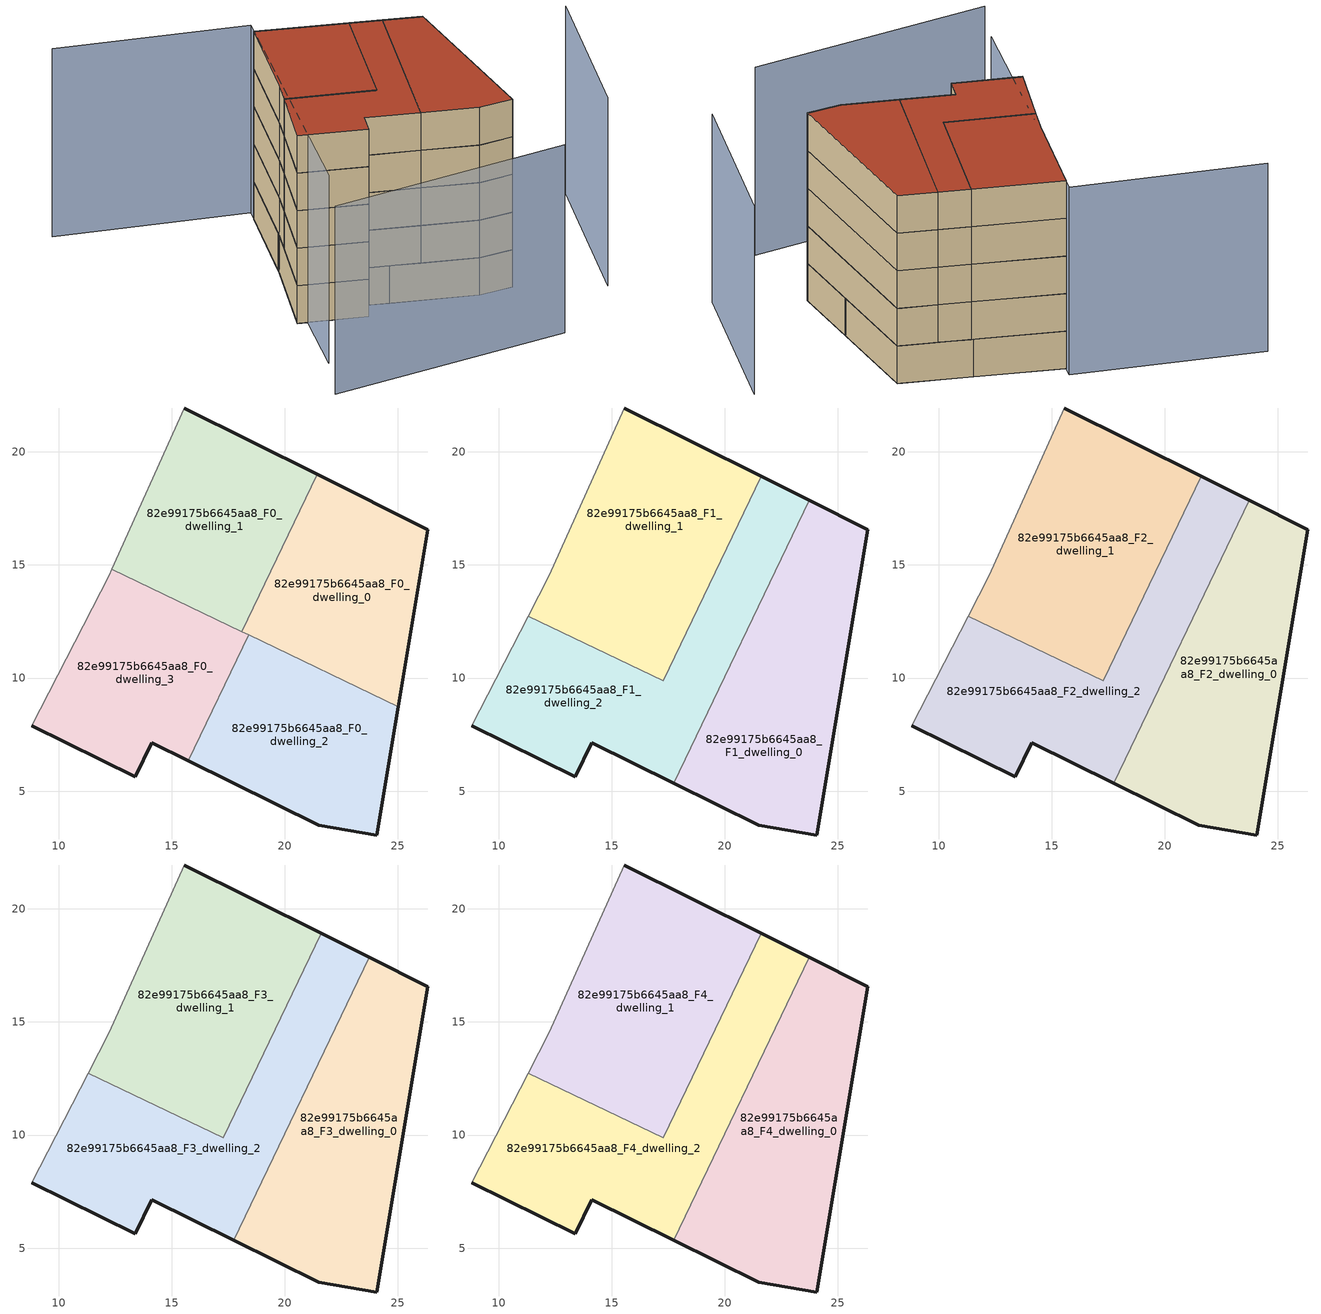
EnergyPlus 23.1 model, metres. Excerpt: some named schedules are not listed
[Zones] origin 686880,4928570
82e99175b6645aa8_F0_dwelling_0
 floor ground (EU_floor_Construction): 25.02,8.74 26.34,16.56 21.45,19 18.11,12.06 z0
 wall outside (EU_wall_Construction): 21.45,19 26.34,16.56 25.02,8.74 z0:3
 wall to 82e99175b6645aa8_F0_dwelling_1 (EU_wall_Construction): 18.11,12.06 21.45,19 z0:3
 wall to 82e99175b6645aa8_F0_dwelling_2 (EU_wall_Construction): 25.02,8.74 18.42,11.91 z0:3
 wall to 82e99175b6645aa8_F0_dwelling_3 (EU_wall_Construction): 18.42,11.91 18.11,12.06 z0:3
82e99175b6645aa8_F0_dwelling_1
 floor ground (EU_floor_Construction): 18.11,12.06 21.45,19 15.56,21.94 12.36,14.82 z0
 wall outside (EU_wall_Construction): 15.56,21.94 21.45,19 z0:3
 wall adiabatic (EU_wall_Construction): 12.36,14.82 15.56,21.94 z0:3
 wall to 82e99175b6645aa8_F0_dwelling_3 (EU_wall_Construction): 18.11,12.06 12.36,14.82 z0:3
82e99175b6645aa8_F0_dwelling_2
 floor ground (EU_floor_Construction): 24.07,3.06 25.02,8.74 18.42,11.91 15.74,6.33 21.5,3.5 z0
 wall outside (EU_wall_Construction): 25.02,8.74 24.07,3.06 21.5,3.5 15.74,6.33 z0:3
 wall to 82e99175b6645aa8_F0_dwelling_3 (EU_wall_Construction): 15.74,6.33 18.42,11.91 z0:3
82e99175b6645aa8_F0_dwelling_3
 floor ground (EU_floor_Construction): 15.74,6.33 18.42,11.91 12.36,14.82 12.24,14.54 8.81,7.88 13.39,5.64 14.12,7.13 z0
 wall outside (EU_wall_Construction): 15.74,6.33 14.12,7.13 13.39,5.64 8.81,7.88 z0:3
 wall adiabatic (EU_wall_Construction): 8.81,7.88 12.24,14.54 12.36,14.82 z0:3
82e99175b6645aa8_F1_dwelling_0
 floor to 82e99175b6645aa8_F0_dwelling_0 (EU_floor_Construction): 25.02,8.74 26.34,16.56 23.74,17.86 20.42,10.95 z3
 floor to 82e99175b6645aa8_F0_dwelling_2 (EU_floor_Construction): 24.07,3.06 25.02,8.74 20.42,10.95 17.74,5.35 21.5,3.5 z3
 wall outside (EU_wall_Construction): 23.74,17.86 26.34,16.56 24.07,3.06 21.5,3.5 17.74,5.35 z3:6
 wall to 82e99175b6645aa8_F1_dwelling_2 (EU_wall_Construction): 17.74,5.35 23.74,17.86 z3:6
82e99175b6645aa8_F1_dwelling_1
 floor to 82e99175b6645aa8_F0_dwelling_0 (EU_floor_Construction): 18.28,11.98 21.61,18.92 21.45,19 18.11,12.06 z3
 floor to 82e99175b6645aa8_F0_dwelling_1 (EU_floor_Construction): 18.11,12.06 21.45,19 15.56,21.94 12.36,14.82 z3
 floor to 82e99175b6645aa8_F0_dwelling_3 (EU_floor_Construction): 17.27,9.88 18.11,12.06 12.36,14.82 12.24,14.54 11.31,12.74 z3; 17.27,9.88 18.28,11.98 18.11,12.06 z3
 wall outside (EU_wall_Construction): 15.56,21.94 21.61,18.92 z3:6
 wall adiabatic (EU_wall_Construction): 11.31,12.74 12.24,14.54 15.56,21.94 z3:6
 wall to 82e99175b6645aa8_F1_dwelling_2 (EU_wall_Construction): 21.61,18.92 17.27,9.88 11.31,12.74 z3:6
82e99175b6645aa8_F1_dwelling_2
 floor to 82e99175b6645aa8_F0_dwelling_0 (EU_floor_Construction): 20.42,10.95 23.74,17.86 21.61,18.92 18.28,11.98 z3
 floor to 82e99175b6645aa8_F0_dwelling_3 (EU_floor_Construction): 16.28,7.45 18.42,11.91 18.28,11.98 17.27,9.88 11.31,12.74 8.81,7.88 13.39,5.64 14.12,7.13 z3; 15.74,6.33 16.28,7.45 14.12,7.13 z3
 floor to 82e99175b6645aa8_F0_dwelling_2 (EU_floor_Construction): 17.74,5.35 18.93,7.84 16.28,7.45 15.74,6.33 z3; 18.93,7.84 20.42,10.95 18.42,11.91 16.28,7.45 z3
 wall outside (EU_wall_Construction): 21.61,18.92 23.74,17.86 / 17.74,5.35 14.12,7.13 13.39,5.64 8.81,7.88 z3:6
 wall adiabatic (EU_wall_Construction): 8.81,7.88 11.31,12.74 z3:6
82e99175b6645aa8_F2_dwelling_0
 floor to 82e99175b6645aa8_F1_dwelling_0 (EU_floor_Construction): 24.07,3.06 26.34,16.56 23.74,17.86 17.74,5.35 21.5,3.5 z6
 wall outside (EU_wall_Construction): 23.74,17.86 26.34,16.56 24.07,3.06 21.5,3.5 17.74,5.35 z6:9
 wall to 82e99175b6645aa8_F2_dwelling_2 (EU_wall_Construction): 17.74,5.35 23.74,17.86 z6:9
82e99175b6645aa8_F2_dwelling_1
 floor to 82e99175b6645aa8_F1_dwelling_1 (EU_floor_Construction): 17.27,9.88 21.61,18.92 15.56,21.94 12.24,14.54 11.31,12.74 z6
 wall outside (EU_wall_Construction): 15.56,21.94 21.61,18.92 z6:9
 wall adiabatic (EU_wall_Construction): 11.31,12.74 12.24,14.54 15.56,21.94 z6:9
 wall to 82e99175b6645aa8_F2_dwelling_2 (EU_wall_Construction): 21.61,18.92 17.27,9.88 11.31,12.74 z6:9
82e99175b6645aa8_F2_dwelling_2
 floor to 82e99175b6645aa8_F1_dwelling_2 (EU_floor_Construction): 17.74,5.35 23.74,17.86 21.61,18.92 17.27,9.88 11.31,12.74 8.81,7.88 13.39,5.64 14.12,7.13 z6
 wall outside (EU_wall_Construction): 21.61,18.92 23.74,17.86 / 17.74,5.35 14.12,7.13 13.39,5.64 8.81,7.88 z6:9
 wall adiabatic (EU_wall_Construction): 8.81,7.88 11.31,12.74 z6:9
82e99175b6645aa8_F3_dwelling_0
 floor to 82e99175b6645aa8_F2_dwelling_0 (EU_floor_Construction): 24.07,3.06 26.34,16.56 23.74,17.86 17.74,5.35 21.5,3.5 z9
 wall outside (EU_wall_Construction): 23.74,17.86 26.34,16.56 24.07,3.06 21.5,3.5 17.74,5.35 z9:12
 wall to 82e99175b6645aa8_F3_dwelling_2 (EU_wall_Construction): 17.74,5.35 23.74,17.86 z9:12
82e99175b6645aa8_F3_dwelling_1
 floor to 82e99175b6645aa8_F2_dwelling_1 (EU_floor_Construction): 17.27,9.88 21.61,18.92 15.56,21.94 12.24,14.54 11.31,12.74 z9
 wall outside (EU_wall_Construction): 15.56,21.94 21.61,18.92 z9:12
 wall adiabatic (EU_wall_Construction): 11.31,12.74 12.24,14.54 15.56,21.94 z9:12
 wall to 82e99175b6645aa8_F3_dwelling_2 (EU_wall_Construction): 21.61,18.92 17.27,9.88 11.31,12.74 z9:12
82e99175b6645aa8_F3_dwelling_2
 floor to 82e99175b6645aa8_F2_dwelling_2 (EU_floor_Construction): 17.74,5.35 23.74,17.86 21.61,18.92 17.27,9.88 11.31,12.74 8.81,7.88 13.39,5.64 14.12,7.13 z9
 wall outside (EU_wall_Construction): 21.61,18.92 23.74,17.86 / 17.74,5.35 14.12,7.13 13.39,5.64 8.81,7.88 z9:12
 wall adiabatic (EU_wall_Construction): 8.81,7.88 11.31,12.74 z9:12
82e99175b6645aa8_F4_dwelling_0
 floor to 82e99175b6645aa8_F3_dwelling_0 (EU_floor_Construction): 24.07,3.06 26.34,16.56 23.74,17.86 17.74,5.35 21.5,3.5 z12
 wall outside (EU_wall_Construction): 23.74,17.86 26.34,16.56 24.07,3.06 21.5,3.5 17.74,5.35 z12:15
 wall to 82e99175b6645aa8_F4_dwelling_2 (EU_wall_Construction): 17.74,5.35 23.74,17.86 z12:15
 roof outside (EU_roof_Construction): 26.34,16.56 24.07,3.06 21.5,3.5 17.74,5.35 23.74,17.86 z15
82e99175b6645aa8_F4_dwelling_1
 floor to 82e99175b6645aa8_F3_dwelling_1 (EU_floor_Construction): 17.27,9.88 21.61,18.92 15.56,21.94 12.24,14.54 11.31,12.74 z12
 wall outside (EU_wall_Construction): 15.56,21.94 21.61,18.92 z12:15
 wall adiabatic (EU_wall_Construction): 11.31,12.74 12.24,14.54 15.56,21.94 z12:15
 wall to 82e99175b6645aa8_F4_dwelling_2 (EU_wall_Construction): 21.61,18.92 17.27,9.88 11.31,12.74 z12:15
 roof outside (EU_roof_Construction): 21.61,18.92 17.27,9.88 11.31,12.74 12.24,14.54 15.56,21.94 z15
82e99175b6645aa8_F4_dwelling_2
 floor to 82e99175b6645aa8_F3_dwelling_2 (EU_floor_Construction): 17.74,5.35 23.74,17.86 21.61,18.92 17.27,9.88 11.31,12.74 8.81,7.88 13.39,5.64 14.12,7.13 z12
 wall outside (EU_wall_Construction): 21.61,18.92 23.74,17.86 / 17.74,5.35 14.12,7.13 13.39,5.64 8.81,7.88 z12:15
 wall adiabatic (EU_wall_Construction): 8.81,7.88 11.31,12.74 z12:15
 roof outside (EU_roof_Construction): 23.74,17.86 17.74,5.35 14.12,7.13 13.39,5.64 8.81,7.88 11.31,12.74 17.27,9.88 21.61,18.92 z15
shading: 4.71,-1.95 23,-4.45 / 2.73,28.38 15.92,22.79 / 15.92,22.79 7.08,1.92 / 29.51,-0.78 35.25,11.75 z0:15
[Building]
EU S2 Campaign: North Axis=0; Terrain=City; Solar Distribution=FullExterior
[Site:Location]
Bologna: Latitude=44.5; Longitude=11.25; Time Zone=1; Elevation=37
[SizingPeriod:WeatherFileDays]
AnnualSizingPeriod: Begin Month=1; Begin Day of Month=1; End Month=12; End Day of Month=31; Day of Week for Start Day=Monday; Use Weather File Daylight Saving Period=No; Use Weather File Rain and Snow Indicators=No
[MATERIAL]
EU_InternalMass_Material: Roughness=MediumRough; Thickness=0.1; Conductivity=1; Density=1800; Specific Heat=900; Thermal Absorptance=0.9; Solar Absorptance=0.7; Visible Absorptance=0.7
[MATERIAL:NOMASS] Roughness=MediumRough; Thermal Absorptance=0.9; Solar Absorptance=0.7; Visible Absorptance=0.7
Name | Thermal Resistance
EU_wall_NoMass | 0.905828
EU_roof_NoMass | 0.37593
EU_floor_NoMass | 0.67114
[CONSTRUCTION]
EU_wall_Construction: EU_wall_NoMass
EU_roof_Construction: EU_roof_NoMass
EU_floor_Construction: EU_floor_NoMass
EU_InternalMass_Construction: EU_InternalMass_Material
[ZONE] Type=1; Multiplier=1; Ceiling Height=autocalculate; Floor Area=autocalculate; Part of Total Floor Area=Yes
Name | Volume
82e99175b6645aa8_F0_dwelling_0 | 150.728
82e99175b6645aa8_F1_dwelling_0 | 200.944
82e99175b6645aa8_F2_dwelling_0; 82e99175b6645aa8_F3_dwelling_0; 82e99175b6645aa8_F4_dwelling_0 | 200.949
82e99175b6645aa8_F0_dwelling_1 | 150.719
82e99175b6645aa8_F1_dwelling_1 | 200.968
82e99175b6645aa8_F2_dwelling_1; 82e99175b6645aa8_F3_dwelling_1; 82e99175b6645aa8_F4_dwelling_1 | 200.976
82e99175b6645aa8_F0_dwelling_2 | 150.74
82e99175b6645aa8_F1_dwelling_2 | 200.973
82e99175b6645aa8_F2_dwelling_2; 82e99175b6645aa8_F3_dwelling_2; 82e99175b6645aa8_F4_dwelling_2 | 200.977
82e99175b6645aa8_F0_dwelling_3 | 150.722
[INTERNALMASS] Construction=EU_InternalMass_Construction
Name | Zone or ZoneList | Surface Area
82e99175b6645aa8_F0_dwelling_0_EU_InternalMass | 82e99175b6645aa8_F0_dwelling_0 | 50.2423
82e99175b6645aa8_F0_dwelling_1_EU_InternalMass | 82e99175b6645aa8_F0_dwelling_1 | 50.2394
82e99175b6645aa8_F0_dwelling_2_EU_InternalMass | 82e99175b6645aa8_F0_dwelling_2 | 50.2468
82e99175b6645aa8_F0_dwelling_3_EU_InternalMass | 82e99175b6645aa8_F0_dwelling_3 | 50.2409
82e99175b6645aa8_F1_dwelling_0_EU_InternalMass | 82e99175b6645aa8_F1_dwelling_0 | 66.9834
82e99175b6645aa8_F1_dwelling_1_EU_InternalMass | 82e99175b6645aa8_F1_dwelling_1 | 66.9931
82e99175b6645aa8_F1_dwelling_2_EU_InternalMass | 82e99175b6645aa8_F1_dwelling_2 | 66.9918
82e99175b6645aa8_F2_dwelling_0_EU_InternalMass | 82e99175b6645aa8_F2_dwelling_0 | 66.9834
82e99175b6645aa8_F2_dwelling_1_EU_InternalMass | 82e99175b6645aa8_F2_dwelling_1 | 66.9931
82e99175b6645aa8_F2_dwelling_2_EU_InternalMass | 82e99175b6645aa8_F2_dwelling_2 | 66.9918
82e99175b6645aa8_F3_dwelling_0_EU_InternalMass | 82e99175b6645aa8_F3_dwelling_0 | 66.9834
82e99175b6645aa8_F3_dwelling_1_EU_InternalMass | 82e99175b6645aa8_F3_dwelling_1 | 66.9931
82e99175b6645aa8_F3_dwelling_2_EU_InternalMass | 82e99175b6645aa8_F3_dwelling_2 | 66.9918
82e99175b6645aa8_F4_dwelling_0_EU_InternalMass | 82e99175b6645aa8_F4_dwelling_0 | 66.9834
82e99175b6645aa8_F4_dwelling_1_EU_InternalMass | 82e99175b6645aa8_F4_dwelling_1 | 66.9931
82e99175b6645aa8_F4_dwelling_2_EU_InternalMass | 82e99175b6645aa8_F4_dwelling_2 | 66.9918
[OTHEREQUIPMENT] Fuel Type=Electricity; Design Level Calculation Method=Watts/Area; Power per Zone Floor Area=1; Fraction Latent=0; Fraction Radiant=0; Fraction Lost=0; Carbon Dioxide Generation Rate=0; EndUse Subcategory=EU_Step8_InternalGains
Name | Zone or ZoneList or Space or SpaceList | Schedule
EU_Step8_InternalGain_82e99175b6645aa8_F0_dwelling_0_f000 | 82e99175b6645aa8_F0_dwelling_0 | EU_Step8_GainSchedule_82e99175b6645aa8_F0_dwelling_0_f000
EU_Step8_InternalGain_82e99175b6645aa8_F0_dwelling_1_f000 | 82e99175b6645aa8_F0_dwelling_1 | EU_Step8_GainSchedule_82e99175b6645aa8_F0_dwelling_1_f000
EU_Step8_InternalGain_82e99175b6645aa8_F0_dwelling_2_f000 | 82e99175b6645aa8_F0_dwelling_2 | EU_Step8_GainSchedule_82e99175b6645aa8_F0_dwelling_2_f000
EU_Step8_InternalGain_82e99175b6645aa8_F0_dwelling_3_f000 | 82e99175b6645aa8_F0_dwelling_3 | EU_Step8_GainSchedule_82e99175b6645aa8_F0_dwelling_3_f000
EU_Step8_InternalGain_82e99175b6645aa8_F1_dwelling_0_f000 | 82e99175b6645aa8_F1_dwelling_0 | EU_Step8_GainSchedule_82e99175b6645aa8_F1_dwelling_0_f000
EU_Step8_InternalGain_82e99175b6645aa8_F1_dwelling_1_f000 | 82e99175b6645aa8_F1_dwelling_1 | EU_Step8_GainSchedule_82e99175b6645aa8_F1_dwelling_1_f000
EU_Step8_InternalGain_82e99175b6645aa8_F1_dwelling_2_f000 | 82e99175b6645aa8_F1_dwelling_2 | EU_Step8_GainSchedule_82e99175b6645aa8_F1_dwelling_2_f000
EU_Step8_InternalGain_82e99175b6645aa8_F2_dwelling_0_f000 | 82e99175b6645aa8_F2_dwelling_0 | EU_Step8_GainSchedule_82e99175b6645aa8_F2_dwelling_0_f000
EU_Step8_InternalGain_82e99175b6645aa8_F2_dwelling_1_f000 | 82e99175b6645aa8_F2_dwelling_1 | EU_Step8_GainSchedule_82e99175b6645aa8_F2_dwelling_1_f000
EU_Step8_InternalGain_82e99175b6645aa8_F2_dwelling_2_f000 | 82e99175b6645aa8_F2_dwelling_2 | EU_Step8_GainSchedule_82e99175b6645aa8_F2_dwelling_2_f000
EU_Step8_InternalGain_82e99175b6645aa8_F3_dwelling_0_f000 | 82e99175b6645aa8_F3_dwelling_0 | EU_Step8_GainSchedule_82e99175b6645aa8_F3_dwelling_0_f000
EU_Step8_InternalGain_82e99175b6645aa8_F3_dwelling_1_f000 | 82e99175b6645aa8_F3_dwelling_1 | EU_Step8_GainSchedule_82e99175b6645aa8_F3_dwelling_1_f000
EU_Step8_InternalGain_82e99175b6645aa8_F3_dwelling_2_f000 | 82e99175b6645aa8_F3_dwelling_2 | EU_Step8_GainSchedule_82e99175b6645aa8_F3_dwelling_2_f000
EU_Step8_InternalGain_82e99175b6645aa8_F4_dwelling_0_f000 | 82e99175b6645aa8_F4_dwelling_0 | EU_Step8_GainSchedule_82e99175b6645aa8_F4_dwelling_0_f000
EU_Step8_InternalGain_82e99175b6645aa8_F4_dwelling_1_f000 | 82e99175b6645aa8_F4_dwelling_1 | EU_Step8_GainSchedule_82e99175b6645aa8_F4_dwelling_1_f000
EU_Step8_InternalGain_82e99175b6645aa8_F4_dwelling_2_f000 | 82e99175b6645aa8_F4_dwelling_2 | EU_Step8_GainSchedule_82e99175b6645aa8_F4_dwelling_2_f000
[ZONEVENTILATION:DESIGNFLOWRATE] Schedule=EU_AlwaysOn; Design Flow Rate Calculation Method=AirChanges/Hour; Air Changes per Hour=0.73129; Ventilation Type=Natural; Fan Pressure Rise=0; Fan Total Efficiency=1; Constant Term Coefficient=1; Temperature Term Coefficient=0; Velocity Term Coefficient=0; Velocity Squared Term Coefficient=0; Minimum Indoor Temperature=-100; Maximum Indoor Temperature=100; Delta Temperature=-100; Minimum Outdoor Temperature=-100; Maximum Outdoor Temperature=100; Maximum Wind Speed=40
Name | Zone or ZoneList or Space or SpaceList
EU_ConstantAir_82e99175b6645aa8_F0_dwelling_0 | 82e99175b6645aa8_F0_dwelling_0
EU_ConstantAir_82e99175b6645aa8_F0_dwelling_1 | 82e99175b6645aa8_F0_dwelling_1
EU_ConstantAir_82e99175b6645aa8_F0_dwelling_2 | 82e99175b6645aa8_F0_dwelling_2
EU_ConstantAir_82e99175b6645aa8_F0_dwelling_3 | 82e99175b6645aa8_F0_dwelling_3
EU_ConstantAir_82e99175b6645aa8_F1_dwelling_0 | 82e99175b6645aa8_F1_dwelling_0
EU_ConstantAir_82e99175b6645aa8_F1_dwelling_1 | 82e99175b6645aa8_F1_dwelling_1
EU_ConstantAir_82e99175b6645aa8_F1_dwelling_2 | 82e99175b6645aa8_F1_dwelling_2
EU_ConstantAir_82e99175b6645aa8_F2_dwelling_0 | 82e99175b6645aa8_F2_dwelling_0
EU_ConstantAir_82e99175b6645aa8_F2_dwelling_1 | 82e99175b6645aa8_F2_dwelling_1
EU_ConstantAir_82e99175b6645aa8_F2_dwelling_2 | 82e99175b6645aa8_F2_dwelling_2
EU_ConstantAir_82e99175b6645aa8_F3_dwelling_0 | 82e99175b6645aa8_F3_dwelling_0
EU_ConstantAir_82e99175b6645aa8_F3_dwelling_1 | 82e99175b6645aa8_F3_dwelling_1
EU_ConstantAir_82e99175b6645aa8_F3_dwelling_2 | 82e99175b6645aa8_F3_dwelling_2
EU_ConstantAir_82e99175b6645aa8_F4_dwelling_0 | 82e99175b6645aa8_F4_dwelling_0
EU_ConstantAir_82e99175b6645aa8_F4_dwelling_1 | 82e99175b6645aa8_F4_dwelling_1
EU_ConstantAir_82e99175b6645aa8_F4_dwelling_2 | 82e99175b6645aa8_F4_dwelling_2
[HVACTEMPLATE:THERMOSTAT] Constant Heating Setpoint=20; Constant Cooling Setpoint=50
EU_HeatOnly_82e99175b6645aa8_F0_dwelling_0; EU_HeatOnly_82e99175b6645aa8_F0_dwelling_1; EU_HeatOnly_82e99175b6645aa8_F0_dwelling_2; EU_HeatOnly_82e99175b6645aa8_F0_dwelling_3; EU_HeatOnly_82e99175b6645aa8_F1_dwelling_0; EU_HeatOnly_82e99175b6645aa8_F1_dwelling_1; EU_HeatOnly_82e99175b6645aa8_F1_dwelling_2; EU_HeatOnly_82e99175b6645aa8_F2_dwelling_0; EU_HeatOnly_82e99175b6645aa8_F2_dwelling_1; EU_HeatOnly_82e99175b6645aa8_F2_dwelling_2; EU_HeatOnly_82e99175b6645aa8_F3_dwelling_0; EU_HeatOnly_82e99175b6645aa8_F3_dwelling_1; EU_HeatOnly_82e99175b6645aa8_F3_dwelling_2; EU_HeatOnly_82e99175b6645aa8_F4_dwelling_0; EU_HeatOnly_82e99175b6645aa8_F4_dwelling_1; EU_HeatOnly_82e99175b6645aa8_F4_dwelling_2
[HVACTEMPLATE:ZONE:IDEALLOADSAIRSYSTEM] System Availability Schedule=EU_AlwaysOn; Maximum Heating Supply Air Temperature=50; Minimum Cooling Supply Air Temperature=13; Maximum Heating Supply Air Humidity Ratio=0.0156; Minimum Cooling Supply Air Humidity Ratio=0.0077; Heating Limit=NoLimit; Cooling Limit=NoLimit; Heating Availability Schedule=EU_AlwaysOn; Cooling Availability Schedule=EU_CoolingOff; Dehumidification Control Type=ConstantSensibleHeatRatio; Cooling Sensible Heat Ratio=0.7; Dehumidification Setpoint=60; Humidification Control Type=None; Humidification Setpoint=30; Outdoor Air Method=None; Outdoor Air Flow Rate per Person=0.00944; Outdoor Air Flow Rate per Zone Floor Area=0; Outdoor Air Flow Rate per Zone=0; Demand Controlled Ventilation Type=None; Outdoor Air Economizer Type=NoEconomizer; Heat Recovery Type=None; Sensible Heat Recovery Effectiveness=0.7; Latent Heat Recovery Effectiveness=0.65
Name | Template Thermostat
82e99175b6645aa8_F0_dwelling_0 | EU_HeatOnly_82e99175b6645aa8_F0_dwelling_0
82e99175b6645aa8_F0_dwelling_1 | EU_HeatOnly_82e99175b6645aa8_F0_dwelling_1
82e99175b6645aa8_F0_dwelling_2 | EU_HeatOnly_82e99175b6645aa8_F0_dwelling_2
82e99175b6645aa8_F0_dwelling_3 | EU_HeatOnly_82e99175b6645aa8_F0_dwelling_3
82e99175b6645aa8_F1_dwelling_0 | EU_HeatOnly_82e99175b6645aa8_F1_dwelling_0
82e99175b6645aa8_F1_dwelling_1 | EU_HeatOnly_82e99175b6645aa8_F1_dwelling_1
82e99175b6645aa8_F1_dwelling_2 | EU_HeatOnly_82e99175b6645aa8_F1_dwelling_2
82e99175b6645aa8_F2_dwelling_0 | EU_HeatOnly_82e99175b6645aa8_F2_dwelling_0
82e99175b6645aa8_F2_dwelling_1 | EU_HeatOnly_82e99175b6645aa8_F2_dwelling_1
